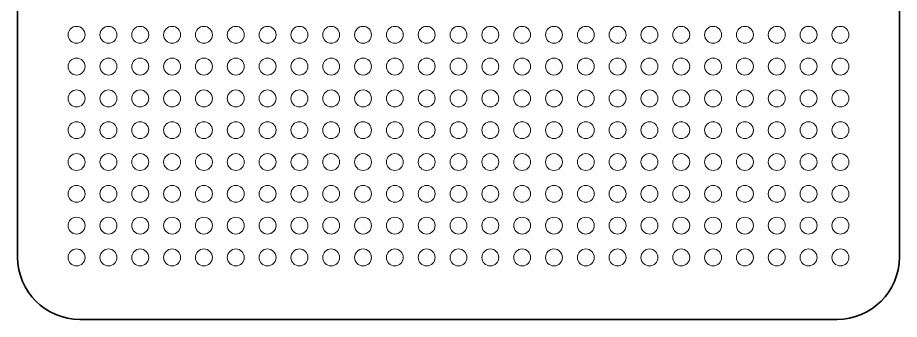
# Model space of a CAD drawing. Header units: inches. Extents: x 29.5 to 89.5, y -105 to -22.8.
# Drawn here: x 29.5 to 89.5, y -105 to -84.4 of the extents above; entities that cross this region are included whole.
import ezdxf

# ---------------------------------------------------------------- set-up
doc = ezdxf.new("R2010")
doc.units = ezdxf.units.IN
doc.header["$MEASUREMENT"] = 0
doc.layers.add('Layer 1', color=7, linetype='Continuous')

# ---------------------------------------------------------------- blocks, each defined once
blk = doc.blocks.new('block 26')
at = {"layer": 'Layer 1', "color": 250, "lineweight": 18, "true_color": 0x231f20}
for points in [[(34.062, -85.605), (34.062, -85.923), (33.804, -86.18), (33.486, -86.18), (33.169, -86.18), (32.911, -85.923), (32.911, -85.605), (32.911, -85.287), (33.169, -85.029), (33.486, -85.029), (33.804, -85.029), (34.062, -85.287), (34.062, -85.605)], [(36.228, -85.605), (36.228, -85.923), (35.97, -86.18), (35.652, -86.18), (35.334, -86.18), (35.077, -85.923), (35.077, -85.605), (35.077, -85.287), (35.334, -85.029), (35.652, -85.029), (35.97, -85.029), (36.228, -85.287), (36.228, -85.605)], [(38.393, -85.605), (38.393, -85.923), (38.135, -86.18), (37.818, -86.18), (37.5, -86.18), (37.242, -85.923), (37.242, -85.605), (37.242, -85.287), (37.5, -85.029), (37.818, -85.029), (38.135, -85.029), (38.393, -85.287), (38.393, -85.605)], [(40.559, -85.605), (40.559, -85.923), (40.301, -86.18), (39.983, -86.18), (39.665, -86.18), (39.408, -85.923), (39.408, -85.605), (39.408, -85.287), (39.665, -85.029), (39.983, -85.029), (40.301, -85.029), (40.559, -85.287), (40.559, -85.605)], [(42.724, -85.605), (42.724, -85.923), (42.467, -86.18), (42.149, -86.18), (41.831, -86.18), (41.573, -85.923), (41.573, -85.605), (41.573, -85.287), (41.831, -85.029), (42.149, -85.029), (42.467, -85.029), (42.724, -85.287), (42.724, -85.605)], [(44.89, -85.605), (44.89, -85.923), (44.632, -86.18), (44.314, -86.18), (43.996, -86.18), (43.739, -85.923), (43.739, -85.605), (43.739, -85.287), (43.996, -85.029), (44.314, -85.029), (44.632, -85.029), (44.89, -85.287), (44.89, -85.605)], [(47.055, -85.605), (47.055, -85.923), (46.798, -86.18), (46.48, -86.18), (46.162, -86.18), (45.904, -85.923), (45.904, -85.605), (45.904, -85.287), (46.162, -85.029), (46.48, -85.029), (46.798, -85.029), (47.055, -85.287), (47.055, -85.605)], [(49.221, -85.605), (49.221, -85.923), (48.963, -86.18), (48.645, -86.18), (48.328, -86.18), (48.07, -85.923), (48.07, -85.605), (48.07, -85.287), (48.328, -85.029), (48.645, -85.029), (48.963, -85.029), (49.221, -85.287), (49.221, -85.605)], [(51.386, -85.605), (51.386, -85.923), (51.129, -86.18), (50.811, -86.18), (50.493, -86.18), (50.235, -85.923), (50.235, -85.605), (50.235, -85.287), (50.493, -85.029), (50.811, -85.029), (51.129, -85.029), (51.386, -85.287), (51.386, -85.605)], [(53.552, -85.605), (53.552, -85.923), (53.294, -86.18), (52.976, -86.18), (52.659, -86.18), (52.401, -85.923), (52.401, -85.605), (52.401, -85.287), (52.659, -85.029), (52.976, -85.029), (53.294, -85.029), (53.552, -85.287), (53.552, -85.605)], [(55.718, -85.605), (55.718, -85.923), (55.46, -86.18), (55.142, -86.18), (54.824, -86.18), (54.567, -85.923), (54.567, -85.605), (54.567, -85.287), (54.824, -85.029), (55.142, -85.029), (55.46, -85.029), (55.718, -85.287), (55.718, -85.605)], [(57.883, -85.605), (57.883, -85.923), (57.625, -86.18), (57.308, -86.18), (56.99, -86.18), (56.732, -85.923), (56.732, -85.605), (56.732, -85.287), (56.99, -85.029), (57.308, -85.029), (57.625, -85.029), (57.883, -85.287), (57.883, -85.605)], [(60.049, -85.605), (60.049, -85.923), (59.791, -86.18), (59.473, -86.18), (59.155, -86.18), (58.898, -85.923), (58.898, -85.605), (58.898, -85.287), (59.155, -85.029), (59.473, -85.029), (59.791, -85.029), (60.049, -85.287), (60.049, -85.605)], [(62.214, -85.605), (62.214, -85.923), (61.957, -86.18), (61.639, -86.18), (61.321, -86.18), (61.063, -85.923), (61.063, -85.605), (61.063, -85.287), (61.321, -85.029), (61.639, -85.029), (61.957, -85.029), (62.214, -85.287), (62.214, -85.605)], [(64.38, -85.605), (64.38, -85.923), (64.122, -86.18), (63.804, -86.18), (63.486, -86.18), (63.229, -85.923), (63.229, -85.605), (63.229, -85.287), (63.486, -85.029), (63.804, -85.029), (64.122, -85.029), (64.38, -85.287), (64.38, -85.605)], [(66.545, -85.605), (66.545, -85.923), (66.288, -86.18), (65.97, -86.18), (65.652, -86.18), (65.394, -85.923), (65.394, -85.605), (65.394, -85.287), (65.652, -85.029), (65.97, -85.029), (66.288, -85.029), (66.545, -85.287), (66.545, -85.605)], [(68.711, -85.605), (68.711, -85.923), (68.453, -86.18), (68.135, -86.18), (67.818, -86.18), (67.56, -85.923), (67.56, -85.605), (67.56, -85.287), (67.818, -85.029), (68.135, -85.029), (68.453, -85.029), (68.711, -85.287), (68.711, -85.605)], [(70.876, -85.605), (70.876, -85.923), (70.619, -86.18), (70.301, -86.18), (69.983, -86.18), (69.725, -85.923), (69.725, -85.605), (69.725, -85.287), (69.983, -85.029), (70.301, -85.029), (70.619, -85.029), (70.876, -85.287), (70.876, -85.605)], [(73.042, -85.605), (73.042, -85.923), (72.784, -86.18), (72.466, -86.18), (72.149, -86.18), (71.891, -85.923), (71.891, -85.605), (71.891, -85.287), (72.149, -85.029), (72.466, -85.029), (72.784, -85.029), (73.042, -85.287), (73.042, -85.605)], [(75.207, -85.605), (75.207, -85.923), (74.95, -86.18), (74.632, -86.18), (74.314, -86.18), (74.057, -85.923), (74.057, -85.605), (74.057, -85.287), (74.314, -85.029), (74.632, -85.029), (74.95, -85.029), (75.207, -85.287), (75.207, -85.605)], [(77.373, -85.605), (77.373, -85.923), (77.115, -86.18), (76.798, -86.18), (76.48, -86.18), (76.222, -85.923), (76.222, -85.605), (76.222, -85.287), (76.48, -85.029), (76.798, -85.029), (77.115, -85.029), (77.373, -85.287), (77.373, -85.605)], [(79.539, -85.605), (79.539, -85.923), (79.281, -86.18), (78.963, -86.18), (78.645, -86.18), (78.388, -85.923), (78.388, -85.605), (78.388, -85.287), (78.645, -85.029), (78.963, -85.029), (79.281, -85.029), (79.539, -85.287), (79.539, -85.605)], [(81.704, -85.605), (81.704, -85.923), (81.446, -86.18), (81.129, -86.18), (80.811, -86.18), (80.553, -85.923), (80.553, -85.605), (80.553, -85.287), (80.811, -85.029), (81.129, -85.029), (81.446, -85.029), (81.704, -85.287), (81.704, -85.605)], [(83.87, -85.605), (83.87, -85.923), (83.612, -86.18), (83.294, -86.18), (82.976, -86.18), (82.719, -85.923), (82.719, -85.605), (82.719, -85.287), (82.976, -85.029), (83.294, -85.029), (83.612, -85.029), (83.87, -85.287), (83.87, -85.605)], [(86.035, -85.605), (86.035, -85.923), (85.778, -86.18), (85.46, -86.18), (85.142, -86.18), (84.884, -85.923), (84.884, -85.605), (84.884, -85.287), (85.142, -85.029), (85.46, -85.029), (85.778, -85.029), (86.035, -85.287), (86.035, -85.605)]]:
    blk.add_open_spline(points, degree=3, knots=[0, 0, 0, 0, 1, 1, 1, 2, 2, 2, 3, 3, 3, 4, 4, 4, 4], dxfattribs=at)
blk = doc.blocks.new('block 27')
at = {"layer": 'Layer 1', "color": 250, "lineweight": 18, "true_color": 0x231f20}
for points in [[(34.062, -87.77), (34.062, -88.088), (33.804, -88.346), (33.486, -88.346), (33.169, -88.346), (32.911, -88.088), (32.911, -87.77), (32.911, -87.453), (33.169, -87.195), (33.486, -87.195), (33.804, -87.195), (34.062, -87.453), (34.062, -87.77)], [(36.228, -87.77), (36.228, -88.088), (35.97, -88.346), (35.652, -88.346), (35.334, -88.346), (35.077, -88.088), (35.077, -87.77), (35.077, -87.453), (35.334, -87.195), (35.652, -87.195), (35.97, -87.195), (36.228, -87.453), (36.228, -87.77)], [(38.393, -87.77), (38.393, -88.088), (38.135, -88.346), (37.818, -88.346), (37.5, -88.346), (37.242, -88.088), (37.242, -87.77), (37.242, -87.453), (37.5, -87.195), (37.818, -87.195), (38.135, -87.195), (38.393, -87.453), (38.393, -87.77)], [(40.559, -87.77), (40.559, -88.088), (40.301, -88.346), (39.983, -88.346), (39.665, -88.346), (39.408, -88.088), (39.408, -87.77), (39.408, -87.453), (39.665, -87.195), (39.983, -87.195), (40.301, -87.195), (40.559, -87.453), (40.559, -87.77)], [(42.724, -87.77), (42.724, -88.088), (42.467, -88.346), (42.149, -88.346), (41.831, -88.346), (41.573, -88.088), (41.573, -87.77), (41.573, -87.453), (41.831, -87.195), (42.149, -87.195), (42.467, -87.195), (42.724, -87.453), (42.724, -87.77)], [(44.89, -87.77), (44.89, -88.088), (44.632, -88.346), (44.314, -88.346), (43.996, -88.346), (43.739, -88.088), (43.739, -87.77), (43.739, -87.453), (43.996, -87.195), (44.314, -87.195), (44.632, -87.195), (44.89, -87.453), (44.89, -87.77)], [(47.055, -87.77), (47.055, -88.088), (46.798, -88.346), (46.48, -88.346), (46.162, -88.346), (45.904, -88.088), (45.904, -87.77), (45.904, -87.453), (46.162, -87.195), (46.48, -87.195), (46.798, -87.195), (47.055, -87.453), (47.055, -87.77)], [(49.221, -87.77), (49.221, -88.088), (48.963, -88.346), (48.645, -88.346), (48.328, -88.346), (48.07, -88.088), (48.07, -87.77), (48.07, -87.453), (48.328, -87.195), (48.645, -87.195), (48.963, -87.195), (49.221, -87.453), (49.221, -87.77)], [(51.386, -87.77), (51.386, -88.088), (51.129, -88.346), (50.811, -88.346), (50.493, -88.346), (50.235, -88.088), (50.235, -87.77), (50.235, -87.453), (50.493, -87.195), (50.811, -87.195), (51.129, -87.195), (51.386, -87.453), (51.386, -87.77)], [(53.552, -87.77), (53.552, -88.088), (53.294, -88.346), (52.976, -88.346), (52.659, -88.346), (52.401, -88.088), (52.401, -87.77), (52.401, -87.453), (52.659, -87.195), (52.976, -87.195), (53.294, -87.195), (53.552, -87.453), (53.552, -87.77)], [(55.718, -87.77), (55.718, -88.088), (55.46, -88.346), (55.142, -88.346), (54.824, -88.346), (54.567, -88.088), (54.567, -87.77), (54.567, -87.453), (54.824, -87.195), (55.142, -87.195), (55.46, -87.195), (55.718, -87.453), (55.718, -87.77)], [(57.883, -87.77), (57.883, -88.088), (57.625, -88.346), (57.308, -88.346), (56.99, -88.346), (56.732, -88.088), (56.732, -87.77), (56.732, -87.453), (56.99, -87.195), (57.308, -87.195), (57.625, -87.195), (57.883, -87.453), (57.883, -87.77)], [(60.049, -87.77), (60.049, -88.088), (59.791, -88.346), (59.473, -88.346), (59.155, -88.346), (58.898, -88.088), (58.898, -87.77), (58.898, -87.453), (59.155, -87.195), (59.473, -87.195), (59.791, -87.195), (60.049, -87.453), (60.049, -87.77)], [(62.214, -87.77), (62.214, -88.088), (61.957, -88.346), (61.639, -88.346), (61.321, -88.346), (61.063, -88.088), (61.063, -87.77), (61.063, -87.453), (61.321, -87.195), (61.639, -87.195), (61.957, -87.195), (62.214, -87.453), (62.214, -87.77)], [(64.38, -87.77), (64.38, -88.088), (64.122, -88.346), (63.804, -88.346), (63.486, -88.346), (63.229, -88.088), (63.229, -87.77), (63.229, -87.453), (63.486, -87.195), (63.804, -87.195), (64.122, -87.195), (64.38, -87.453), (64.38, -87.77)], [(66.545, -87.77), (66.545, -88.088), (66.288, -88.346), (65.97, -88.346), (65.652, -88.346), (65.394, -88.088), (65.394, -87.77), (65.394, -87.453), (65.652, -87.195), (65.97, -87.195), (66.288, -87.195), (66.545, -87.453), (66.545, -87.77)], [(68.711, -87.77), (68.711, -88.088), (68.453, -88.346), (68.135, -88.346), (67.818, -88.346), (67.56, -88.088), (67.56, -87.77), (67.56, -87.453), (67.818, -87.195), (68.135, -87.195), (68.453, -87.195), (68.711, -87.453), (68.711, -87.77)], [(70.876, -87.77), (70.876, -88.088), (70.619, -88.346), (70.301, -88.346), (69.983, -88.346), (69.725, -88.088), (69.725, -87.77), (69.725, -87.453), (69.983, -87.195), (70.301, -87.195), (70.619, -87.195), (70.876, -87.453), (70.876, -87.77)], [(73.042, -87.77), (73.042, -88.088), (72.784, -88.346), (72.466, -88.346), (72.149, -88.346), (71.891, -88.088), (71.891, -87.77), (71.891, -87.453), (72.149, -87.195), (72.466, -87.195), (72.784, -87.195), (73.042, -87.453), (73.042, -87.77)], [(75.207, -87.77), (75.207, -88.088), (74.95, -88.346), (74.632, -88.346), (74.314, -88.346), (74.057, -88.088), (74.057, -87.77), (74.057, -87.453), (74.314, -87.195), (74.632, -87.195), (74.95, -87.195), (75.207, -87.453), (75.207, -87.77)], [(77.373, -87.77), (77.373, -88.088), (77.115, -88.346), (76.798, -88.346), (76.48, -88.346), (76.222, -88.088), (76.222, -87.77), (76.222, -87.453), (76.48, -87.195), (76.798, -87.195), (77.115, -87.195), (77.373, -87.453), (77.373, -87.77)], [(79.539, -87.77), (79.539, -88.088), (79.281, -88.346), (78.963, -88.346), (78.645, -88.346), (78.388, -88.088), (78.388, -87.77), (78.388, -87.453), (78.645, -87.195), (78.963, -87.195), (79.281, -87.195), (79.539, -87.453), (79.539, -87.77)], [(81.704, -87.77), (81.704, -88.088), (81.446, -88.346), (81.129, -88.346), (80.811, -88.346), (80.553, -88.088), (80.553, -87.77), (80.553, -87.453), (80.811, -87.195), (81.129, -87.195), (81.446, -87.195), (81.704, -87.453), (81.704, -87.77)], [(83.87, -87.77), (83.87, -88.088), (83.612, -88.346), (83.294, -88.346), (82.976, -88.346), (82.719, -88.088), (82.719, -87.77), (82.719, -87.453), (82.976, -87.195), (83.294, -87.195), (83.612, -87.195), (83.87, -87.453), (83.87, -87.77)], [(86.035, -87.77), (86.035, -88.088), (85.778, -88.346), (85.46, -88.346), (85.142, -88.346), (84.884, -88.088), (84.884, -87.77), (84.884, -87.453), (85.142, -87.195), (85.46, -87.195), (85.778, -87.195), (86.035, -87.453), (86.035, -87.77)]]:
    blk.add_open_spline(points, degree=3, knots=[0, 0, 0, 0, 1, 1, 1, 2, 2, 2, 3, 3, 3, 4, 4, 4, 4], dxfattribs=at)
blk = doc.blocks.new('block 28')
at = {"layer": 'Layer 1', "color": 250, "lineweight": 18, "true_color": 0x231f20}
for points in [[(34.062, -89.936), (34.062, -90.254), (33.804, -90.511), (33.486, -90.511), (33.169, -90.511), (32.911, -90.254), (32.911, -89.936), (32.911, -89.618), (33.169, -89.36), (33.486, -89.36), (33.804, -89.36), (34.062, -89.618), (34.062, -89.936)], [(36.228, -89.936), (36.228, -90.254), (35.97, -90.511), (35.652, -90.511), (35.334, -90.511), (35.077, -90.254), (35.077, -89.936), (35.077, -89.618), (35.334, -89.36), (35.652, -89.36), (35.97, -89.36), (36.228, -89.618), (36.228, -89.936)], [(38.393, -89.936), (38.393, -90.254), (38.135, -90.511), (37.818, -90.511), (37.5, -90.511), (37.242, -90.254), (37.242, -89.936), (37.242, -89.618), (37.5, -89.36), (37.818, -89.36), (38.135, -89.36), (38.393, -89.618), (38.393, -89.936)], [(40.559, -89.936), (40.559, -90.254), (40.301, -90.511), (39.983, -90.511), (39.665, -90.511), (39.408, -90.254), (39.408, -89.936), (39.408, -89.618), (39.665, -89.36), (39.983, -89.36), (40.301, -89.36), (40.559, -89.618), (40.559, -89.936)], [(42.724, -89.936), (42.724, -90.254), (42.467, -90.511), (42.149, -90.511), (41.831, -90.511), (41.573, -90.254), (41.573, -89.936), (41.573, -89.618), (41.831, -89.36), (42.149, -89.36), (42.467, -89.36), (42.724, -89.618), (42.724, -89.936)], [(44.89, -89.936), (44.89, -90.254), (44.632, -90.511), (44.314, -90.511), (43.996, -90.511), (43.739, -90.254), (43.739, -89.936), (43.739, -89.618), (43.996, -89.36), (44.314, -89.36), (44.632, -89.36), (44.89, -89.618), (44.89, -89.936)], [(47.055, -89.936), (47.055, -90.254), (46.798, -90.511), (46.48, -90.511), (46.162, -90.511), (45.904, -90.254), (45.904, -89.936), (45.904, -89.618), (46.162, -89.36), (46.48, -89.36), (46.798, -89.36), (47.055, -89.618), (47.055, -89.936)], [(49.221, -89.936), (49.221, -90.254), (48.963, -90.511), (48.645, -90.511), (48.328, -90.511), (48.07, -90.254), (48.07, -89.936), (48.07, -89.618), (48.328, -89.36), (48.645, -89.36), (48.963, -89.36), (49.221, -89.618), (49.221, -89.936)], [(51.386, -89.936), (51.386, -90.254), (51.129, -90.511), (50.811, -90.511), (50.493, -90.511), (50.235, -90.254), (50.235, -89.936), (50.235, -89.618), (50.493, -89.36), (50.811, -89.36), (51.129, -89.36), (51.386, -89.618), (51.386, -89.936)], [(53.552, -89.936), (53.552, -90.254), (53.294, -90.511), (52.976, -90.511), (52.659, -90.511), (52.401, -90.254), (52.401, -89.936), (52.401, -89.618), (52.659, -89.36), (52.976, -89.36), (53.294, -89.36), (53.552, -89.618), (53.552, -89.936)], [(55.718, -89.936), (55.718, -90.254), (55.46, -90.511), (55.142, -90.511), (54.824, -90.511), (54.567, -90.254), (54.567, -89.936), (54.567, -89.618), (54.824, -89.36), (55.142, -89.36), (55.46, -89.36), (55.718, -89.618), (55.718, -89.936)], [(57.883, -89.936), (57.883, -90.254), (57.625, -90.511), (57.308, -90.511), (56.99, -90.511), (56.732, -90.254), (56.732, -89.936), (56.732, -89.618), (56.99, -89.36), (57.308, -89.36), (57.625, -89.36), (57.883, -89.618), (57.883, -89.936)], [(60.049, -89.936), (60.049, -90.254), (59.791, -90.511), (59.473, -90.511), (59.155, -90.511), (58.898, -90.254), (58.898, -89.936), (58.898, -89.618), (59.155, -89.36), (59.473, -89.36), (59.791, -89.36), (60.049, -89.618), (60.049, -89.936)], [(62.214, -89.936), (62.214, -90.254), (61.957, -90.511), (61.639, -90.511), (61.321, -90.511), (61.063, -90.254), (61.063, -89.936), (61.063, -89.618), (61.321, -89.36), (61.639, -89.36), (61.957, -89.36), (62.214, -89.618), (62.214, -89.936)], [(64.38, -89.936), (64.38, -90.254), (64.122, -90.511), (63.804, -90.511), (63.486, -90.511), (63.229, -90.254), (63.229, -89.936), (63.229, -89.618), (63.486, -89.36), (63.804, -89.36), (64.122, -89.36), (64.38, -89.618), (64.38, -89.936)], [(66.545, -89.936), (66.545, -90.254), (66.288, -90.511), (65.97, -90.511), (65.652, -90.511), (65.394, -90.254), (65.394, -89.936), (65.394, -89.618), (65.652, -89.36), (65.97, -89.36), (66.288, -89.36), (66.545, -89.618), (66.545, -89.936)], [(68.711, -89.936), (68.711, -90.254), (68.453, -90.511), (68.135, -90.511), (67.818, -90.511), (67.56, -90.254), (67.56, -89.936), (67.56, -89.618), (67.818, -89.36), (68.135, -89.36), (68.453, -89.36), (68.711, -89.618), (68.711, -89.936)], [(70.876, -89.936), (70.876, -90.254), (70.619, -90.511), (70.301, -90.511), (69.983, -90.511), (69.725, -90.254), (69.725, -89.936), (69.725, -89.618), (69.983, -89.36), (70.301, -89.36), (70.619, -89.36), (70.876, -89.618), (70.876, -89.936)], [(73.042, -89.936), (73.042, -90.254), (72.784, -90.511), (72.466, -90.511), (72.149, -90.511), (71.891, -90.254), (71.891, -89.936), (71.891, -89.618), (72.149, -89.36), (72.466, -89.36), (72.784, -89.36), (73.042, -89.618), (73.042, -89.936)], [(75.207, -89.936), (75.207, -90.254), (74.95, -90.511), (74.632, -90.511), (74.314, -90.511), (74.057, -90.254), (74.057, -89.936), (74.057, -89.618), (74.314, -89.36), (74.632, -89.36), (74.95, -89.36), (75.207, -89.618), (75.207, -89.936)], [(77.373, -89.936), (77.373, -90.254), (77.115, -90.511), (76.798, -90.511), (76.48, -90.511), (76.222, -90.254), (76.222, -89.936), (76.222, -89.618), (76.48, -89.36), (76.798, -89.36), (77.115, -89.36), (77.373, -89.618), (77.373, -89.936)], [(79.539, -89.936), (79.539, -90.254), (79.281, -90.511), (78.963, -90.511), (78.645, -90.511), (78.388, -90.254), (78.388, -89.936), (78.388, -89.618), (78.645, -89.36), (78.963, -89.36), (79.281, -89.36), (79.539, -89.618), (79.539, -89.936)], [(81.704, -89.936), (81.704, -90.254), (81.446, -90.511), (81.129, -90.511), (80.811, -90.511), (80.553, -90.254), (80.553, -89.936), (80.553, -89.618), (80.811, -89.36), (81.129, -89.36), (81.446, -89.36), (81.704, -89.618), (81.704, -89.936)], [(83.87, -89.936), (83.87, -90.254), (83.612, -90.511), (83.294, -90.511), (82.976, -90.511), (82.719, -90.254), (82.719, -89.936), (82.719, -89.618), (82.976, -89.36), (83.294, -89.36), (83.612, -89.36), (83.87, -89.618), (83.87, -89.936)], [(86.035, -89.936), (86.035, -90.254), (85.778, -90.511), (85.46, -90.511), (85.142, -90.511), (84.884, -90.254), (84.884, -89.936), (84.884, -89.618), (85.142, -89.36), (85.46, -89.36), (85.778, -89.36), (86.035, -89.618), (86.035, -89.936)]]:
    blk.add_open_spline(points, degree=3, knots=[0, 0, 0, 0, 1, 1, 1, 2, 2, 2, 3, 3, 3, 4, 4, 4, 4], dxfattribs=at)
blk = doc.blocks.new('block 29')
at = {"layer": 'Layer 1', "color": 250, "lineweight": 18, "true_color": 0x231f20}
for points in [[(34.062, -92.101), (34.062, -92.419), (33.804, -92.677), (33.486, -92.677), (33.169, -92.677), (32.911, -92.419), (32.911, -92.101), (32.911, -91.784), (33.169, -91.526), (33.486, -91.526), (33.804, -91.526), (34.062, -91.784), (34.062, -92.101)], [(36.228, -92.101), (36.228, -92.419), (35.97, -92.677), (35.652, -92.677), (35.334, -92.677), (35.077, -92.419), (35.077, -92.101), (35.077, -91.784), (35.334, -91.526), (35.652, -91.526), (35.97, -91.526), (36.228, -91.784), (36.228, -92.101)], [(38.393, -92.101), (38.393, -92.419), (38.135, -92.677), (37.818, -92.677), (37.5, -92.677), (37.242, -92.419), (37.242, -92.101), (37.242, -91.784), (37.5, -91.526), (37.818, -91.526), (38.135, -91.526), (38.393, -91.784), (38.393, -92.101)], [(40.559, -92.101), (40.559, -92.419), (40.301, -92.677), (39.983, -92.677), (39.665, -92.677), (39.408, -92.419), (39.408, -92.101), (39.408, -91.784), (39.665, -91.526), (39.983, -91.526), (40.301, -91.526), (40.559, -91.784), (40.559, -92.101)], [(42.724, -92.101), (42.724, -92.419), (42.467, -92.677), (42.149, -92.677), (41.831, -92.677), (41.573, -92.419), (41.573, -92.101), (41.573, -91.784), (41.831, -91.526), (42.149, -91.526), (42.467, -91.526), (42.724, -91.784), (42.724, -92.101)], [(44.89, -92.101), (44.89, -92.419), (44.632, -92.677), (44.314, -92.677), (43.996, -92.677), (43.739, -92.419), (43.739, -92.101), (43.739, -91.784), (43.996, -91.526), (44.314, -91.526), (44.632, -91.526), (44.89, -91.784), (44.89, -92.101)], [(47.055, -92.101), (47.055, -92.419), (46.798, -92.677), (46.48, -92.677), (46.162, -92.677), (45.904, -92.419), (45.904, -92.101), (45.904, -91.784), (46.162, -91.526), (46.48, -91.526), (46.798, -91.526), (47.055, -91.784), (47.055, -92.101)], [(49.221, -92.101), (49.221, -92.419), (48.963, -92.677), (48.645, -92.677), (48.328, -92.677), (48.07, -92.419), (48.07, -92.101), (48.07, -91.784), (48.328, -91.526), (48.645, -91.526), (48.963, -91.526), (49.221, -91.784), (49.221, -92.101)], [(51.386, -92.101), (51.386, -92.419), (51.129, -92.677), (50.811, -92.677), (50.493, -92.677), (50.235, -92.419), (50.235, -92.101), (50.235, -91.784), (50.493, -91.526), (50.811, -91.526), (51.129, -91.526), (51.386, -91.784), (51.386, -92.101)], [(53.552, -92.101), (53.552, -92.419), (53.294, -92.677), (52.976, -92.677), (52.659, -92.677), (52.401, -92.419), (52.401, -92.101), (52.401, -91.784), (52.659, -91.526), (52.976, -91.526), (53.294, -91.526), (53.552, -91.784), (53.552, -92.101)], [(55.718, -92.101), (55.718, -92.419), (55.46, -92.677), (55.142, -92.677), (54.824, -92.677), (54.567, -92.419), (54.567, -92.101), (54.567, -91.784), (54.824, -91.526), (55.142, -91.526), (55.46, -91.526), (55.718, -91.784), (55.718, -92.101)], [(57.883, -92.101), (57.883, -92.419), (57.625, -92.677), (57.308, -92.677), (56.99, -92.677), (56.732, -92.419), (56.732, -92.101), (56.732, -91.784), (56.99, -91.526), (57.308, -91.526), (57.625, -91.526), (57.883, -91.784), (57.883, -92.101)], [(60.049, -92.101), (60.049, -92.419), (59.791, -92.677), (59.473, -92.677), (59.155, -92.677), (58.898, -92.419), (58.898, -92.101), (58.898, -91.784), (59.155, -91.526), (59.473, -91.526), (59.791, -91.526), (60.049, -91.784), (60.049, -92.101)], [(62.214, -92.101), (62.214, -92.419), (61.957, -92.677), (61.639, -92.677), (61.321, -92.677), (61.063, -92.419), (61.063, -92.101), (61.063, -91.784), (61.321, -91.526), (61.639, -91.526), (61.957, -91.526), (62.214, -91.784), (62.214, -92.101)], [(64.38, -92.101), (64.38, -92.419), (64.122, -92.677), (63.804, -92.677), (63.486, -92.677), (63.229, -92.419), (63.229, -92.101), (63.229, -91.784), (63.486, -91.526), (63.804, -91.526), (64.122, -91.526), (64.38, -91.784), (64.38, -92.101)], [(66.545, -92.101), (66.545, -92.419), (66.288, -92.677), (65.97, -92.677), (65.652, -92.677), (65.394, -92.419), (65.394, -92.101), (65.394, -91.784), (65.652, -91.526), (65.97, -91.526), (66.288, -91.526), (66.545, -91.784), (66.545, -92.101)], [(68.711, -92.101), (68.711, -92.419), (68.453, -92.677), (68.135, -92.677), (67.818, -92.677), (67.56, -92.419), (67.56, -92.101), (67.56, -91.784), (67.818, -91.526), (68.135, -91.526), (68.453, -91.526), (68.711, -91.784), (68.711, -92.101)], [(70.876, -92.101), (70.876, -92.419), (70.619, -92.677), (70.301, -92.677), (69.983, -92.677), (69.725, -92.419), (69.725, -92.101), (69.725, -91.784), (69.983, -91.526), (70.301, -91.526), (70.619, -91.526), (70.876, -91.784), (70.876, -92.101)], [(73.042, -92.101), (73.042, -92.419), (72.784, -92.677), (72.466, -92.677), (72.149, -92.677), (71.891, -92.419), (71.891, -92.101), (71.891, -91.784), (72.149, -91.526), (72.466, -91.526), (72.784, -91.526), (73.042, -91.784), (73.042, -92.101)], [(75.207, -92.101), (75.207, -92.419), (74.95, -92.677), (74.632, -92.677), (74.314, -92.677), (74.057, -92.419), (74.057, -92.101), (74.057, -91.784), (74.314, -91.526), (74.632, -91.526), (74.95, -91.526), (75.207, -91.784), (75.207, -92.101)], [(77.373, -92.101), (77.373, -92.419), (77.115, -92.677), (76.798, -92.677), (76.48, -92.677), (76.222, -92.419), (76.222, -92.101), (76.222, -91.784), (76.48, -91.526), (76.798, -91.526), (77.115, -91.526), (77.373, -91.784), (77.373, -92.101)], [(79.539, -92.101), (79.539, -92.419), (79.281, -92.677), (78.963, -92.677), (78.645, -92.677), (78.388, -92.419), (78.388, -92.101), (78.388, -91.784), (78.645, -91.526), (78.963, -91.526), (79.281, -91.526), (79.539, -91.784), (79.539, -92.101)], [(81.704, -92.101), (81.704, -92.419), (81.446, -92.677), (81.129, -92.677), (80.811, -92.677), (80.553, -92.419), (80.553, -92.101), (80.553, -91.784), (80.811, -91.526), (81.129, -91.526), (81.446, -91.526), (81.704, -91.784), (81.704, -92.101)], [(83.87, -92.101), (83.87, -92.419), (83.612, -92.677), (83.294, -92.677), (82.976, -92.677), (82.719, -92.419), (82.719, -92.101), (82.719, -91.784), (82.976, -91.526), (83.294, -91.526), (83.612, -91.526), (83.87, -91.784), (83.87, -92.101)], [(86.035, -92.101), (86.035, -92.419), (85.778, -92.677), (85.46, -92.677), (85.142, -92.677), (84.884, -92.419), (84.884, -92.101), (84.884, -91.784), (85.142, -91.526), (85.46, -91.526), (85.778, -91.526), (86.035, -91.784), (86.035, -92.101)]]:
    blk.add_open_spline(points, degree=3, knots=[0, 0, 0, 0, 1, 1, 1, 2, 2, 2, 3, 3, 3, 4, 4, 4, 4], dxfattribs=at)
blk = doc.blocks.new('block 30')
at = {"layer": 'Layer 1', "color": 250, "lineweight": 18, "true_color": 0x231f20}
for points in [[(34.062, -94.267), (34.062, -94.585), (33.804, -94.843), (33.486, -94.843), (33.169, -94.843), (32.911, -94.585), (32.911, -94.267), (32.911, -93.949), (33.169, -93.692), (33.486, -93.692), (33.804, -93.692), (34.062, -93.949), (34.062, -94.267)], [(36.228, -94.267), (36.228, -94.585), (35.97, -94.843), (35.652, -94.843), (35.334, -94.843), (35.077, -94.585), (35.077, -94.267), (35.077, -93.949), (35.334, -93.692), (35.652, -93.692), (35.97, -93.692), (36.228, -93.949), (36.228, -94.267)], [(38.393, -94.267), (38.393, -94.585), (38.135, -94.843), (37.818, -94.843), (37.5, -94.843), (37.242, -94.585), (37.242, -94.267), (37.242, -93.949), (37.5, -93.692), (37.818, -93.692), (38.135, -93.692), (38.393, -93.949), (38.393, -94.267)], [(40.559, -94.267), (40.559, -94.585), (40.301, -94.843), (39.983, -94.843), (39.665, -94.843), (39.408, -94.585), (39.408, -94.267), (39.408, -93.949), (39.665, -93.692), (39.983, -93.692), (40.301, -93.692), (40.559, -93.949), (40.559, -94.267)], [(42.724, -94.267), (42.724, -94.585), (42.467, -94.843), (42.149, -94.843), (41.831, -94.843), (41.573, -94.585), (41.573, -94.267), (41.573, -93.949), (41.831, -93.692), (42.149, -93.692), (42.467, -93.692), (42.724, -93.949), (42.724, -94.267)], [(44.89, -94.267), (44.89, -94.585), (44.632, -94.843), (44.314, -94.843), (43.996, -94.843), (43.739, -94.585), (43.739, -94.267), (43.739, -93.949), (43.996, -93.692), (44.314, -93.692), (44.632, -93.692), (44.89, -93.949), (44.89, -94.267)], [(47.055, -94.267), (47.055, -94.585), (46.798, -94.843), (46.48, -94.843), (46.162, -94.843), (45.904, -94.585), (45.904, -94.267), (45.904, -93.949), (46.162, -93.692), (46.48, -93.692), (46.798, -93.692), (47.055, -93.949), (47.055, -94.267)], [(49.221, -94.267), (49.221, -94.585), (48.963, -94.843), (48.645, -94.843), (48.328, -94.843), (48.07, -94.585), (48.07, -94.267), (48.07, -93.949), (48.328, -93.692), (48.645, -93.692), (48.963, -93.692), (49.221, -93.949), (49.221, -94.267)], [(51.386, -94.267), (51.386, -94.585), (51.129, -94.843), (50.811, -94.843), (50.493, -94.843), (50.235, -94.585), (50.235, -94.267), (50.235, -93.949), (50.493, -93.692), (50.811, -93.692), (51.129, -93.692), (51.386, -93.949), (51.386, -94.267)], [(53.552, -94.267), (53.552, -94.585), (53.294, -94.843), (52.976, -94.843), (52.659, -94.843), (52.401, -94.585), (52.401, -94.267), (52.401, -93.949), (52.659, -93.692), (52.976, -93.692), (53.294, -93.692), (53.552, -93.949), (53.552, -94.267)], [(55.718, -94.267), (55.718, -94.585), (55.46, -94.843), (55.142, -94.843), (54.824, -94.843), (54.567, -94.585), (54.567, -94.267), (54.567, -93.949), (54.824, -93.692), (55.142, -93.692), (55.46, -93.692), (55.718, -93.949), (55.718, -94.267)], [(57.883, -94.267), (57.883, -94.585), (57.625, -94.843), (57.308, -94.843), (56.99, -94.843), (56.732, -94.585), (56.732, -94.267), (56.732, -93.949), (56.99, -93.692), (57.308, -93.692), (57.625, -93.692), (57.883, -93.949), (57.883, -94.267)], [(60.049, -94.267), (60.049, -94.585), (59.791, -94.843), (59.473, -94.843), (59.155, -94.843), (58.898, -94.585), (58.898, -94.267), (58.898, -93.949), (59.155, -93.692), (59.473, -93.692), (59.791, -93.692), (60.049, -93.949), (60.049, -94.267)], [(62.214, -94.267), (62.214, -94.585), (61.957, -94.843), (61.639, -94.843), (61.321, -94.843), (61.063, -94.585), (61.063, -94.267), (61.063, -93.949), (61.321, -93.692), (61.639, -93.692), (61.957, -93.692), (62.214, -93.949), (62.214, -94.267)], [(64.38, -94.267), (64.38, -94.585), (64.122, -94.843), (63.804, -94.843), (63.486, -94.843), (63.229, -94.585), (63.229, -94.267), (63.229, -93.949), (63.486, -93.692), (63.804, -93.692), (64.122, -93.692), (64.38, -93.949), (64.38, -94.267)], [(66.545, -94.267), (66.545, -94.585), (66.288, -94.843), (65.97, -94.843), (65.652, -94.843), (65.394, -94.585), (65.394, -94.267), (65.394, -93.949), (65.652, -93.692), (65.97, -93.692), (66.288, -93.692), (66.545, -93.949), (66.545, -94.267)], [(68.711, -94.267), (68.711, -94.585), (68.453, -94.843), (68.135, -94.843), (67.818, -94.843), (67.56, -94.585), (67.56, -94.267), (67.56, -93.949), (67.818, -93.692), (68.135, -93.692), (68.453, -93.692), (68.711, -93.949), (68.711, -94.267)], [(70.876, -94.267), (70.876, -94.585), (70.619, -94.843), (70.301, -94.843), (69.983, -94.843), (69.725, -94.585), (69.725, -94.267), (69.725, -93.949), (69.983, -93.692), (70.301, -93.692), (70.619, -93.692), (70.876, -93.949), (70.876, -94.267)], [(73.042, -94.267), (73.042, -94.585), (72.784, -94.843), (72.466, -94.843), (72.149, -94.843), (71.891, -94.585), (71.891, -94.267), (71.891, -93.949), (72.149, -93.692), (72.466, -93.692), (72.784, -93.692), (73.042, -93.949), (73.042, -94.267)], [(75.207, -94.267), (75.207, -94.585), (74.95, -94.843), (74.632, -94.843), (74.314, -94.843), (74.057, -94.585), (74.057, -94.267), (74.057, -93.949), (74.314, -93.692), (74.632, -93.692), (74.95, -93.692), (75.207, -93.949), (75.207, -94.267)], [(77.373, -94.267), (77.373, -94.585), (77.115, -94.843), (76.798, -94.843), (76.48, -94.843), (76.222, -94.585), (76.222, -94.267), (76.222, -93.949), (76.48, -93.692), (76.798, -93.692), (77.115, -93.692), (77.373, -93.949), (77.373, -94.267)], [(79.539, -94.267), (79.539, -94.585), (79.281, -94.843), (78.963, -94.843), (78.645, -94.843), (78.388, -94.585), (78.388, -94.267), (78.388, -93.949), (78.645, -93.692), (78.963, -93.692), (79.281, -93.692), (79.539, -93.949), (79.539, -94.267)], [(81.704, -94.267), (81.704, -94.585), (81.446, -94.843), (81.129, -94.843), (80.811, -94.843), (80.553, -94.585), (80.553, -94.267), (80.553, -93.949), (80.811, -93.692), (81.129, -93.692), (81.446, -93.692), (81.704, -93.949), (81.704, -94.267)], [(83.87, -94.267), (83.87, -94.585), (83.612, -94.843), (83.294, -94.843), (82.976, -94.843), (82.719, -94.585), (82.719, -94.267), (82.719, -93.949), (82.976, -93.692), (83.294, -93.692), (83.612, -93.692), (83.87, -93.949), (83.87, -94.267)], [(86.035, -94.267), (86.035, -94.585), (85.778, -94.843), (85.46, -94.843), (85.142, -94.843), (84.884, -94.585), (84.884, -94.267), (84.884, -93.949), (85.142, -93.692), (85.46, -93.692), (85.778, -93.692), (86.035, -93.949), (86.035, -94.267)]]:
    blk.add_open_spline(points, degree=3, knots=[0, 0, 0, 0, 1, 1, 1, 2, 2, 2, 3, 3, 3, 4, 4, 4, 4], dxfattribs=at)
blk = doc.blocks.new('block 31')
at = {"layer": 'Layer 1', "color": 250, "lineweight": 18, "true_color": 0x231f20}
for points in [[(34.062, -96.433), (34.062, -96.75), (33.804, -97.008), (33.486, -97.008), (33.169, -97.008), (32.911, -96.75), (32.911, -96.433), (32.911, -96.115), (33.169, -95.857), (33.486, -95.857), (33.804, -95.857), (34.062, -96.115), (34.062, -96.433)], [(36.228, -96.433), (36.228, -96.75), (35.97, -97.008), (35.652, -97.008), (35.334, -97.008), (35.077, -96.75), (35.077, -96.433), (35.077, -96.115), (35.334, -95.857), (35.652, -95.857), (35.97, -95.857), (36.228, -96.115), (36.228, -96.433)], [(38.393, -96.433), (38.393, -96.75), (38.135, -97.008), (37.818, -97.008), (37.5, -97.008), (37.242, -96.75), (37.242, -96.433), (37.242, -96.115), (37.5, -95.857), (37.818, -95.857), (38.135, -95.857), (38.393, -96.115), (38.393, -96.433)], [(40.559, -96.433), (40.559, -96.75), (40.301, -97.008), (39.983, -97.008), (39.665, -97.008), (39.408, -96.75), (39.408, -96.433), (39.408, -96.115), (39.665, -95.857), (39.983, -95.857), (40.301, -95.857), (40.559, -96.115), (40.559, -96.433)], [(42.724, -96.433), (42.724, -96.75), (42.467, -97.008), (42.149, -97.008), (41.831, -97.008), (41.573, -96.75), (41.573, -96.433), (41.573, -96.115), (41.831, -95.857), (42.149, -95.857), (42.467, -95.857), (42.724, -96.115), (42.724, -96.433)], [(44.89, -96.433), (44.89, -96.75), (44.632, -97.008), (44.314, -97.008), (43.996, -97.008), (43.739, -96.75), (43.739, -96.433), (43.739, -96.115), (43.996, -95.857), (44.314, -95.857), (44.632, -95.857), (44.89, -96.115), (44.89, -96.433)], [(47.055, -96.433), (47.055, -96.75), (46.798, -97.008), (46.48, -97.008), (46.162, -97.008), (45.904, -96.75), (45.904, -96.433), (45.904, -96.115), (46.162, -95.857), (46.48, -95.857), (46.798, -95.857), (47.055, -96.115), (47.055, -96.433)], [(49.221, -96.433), (49.221, -96.75), (48.963, -97.008), (48.645, -97.008), (48.328, -97.008), (48.07, -96.75), (48.07, -96.433), (48.07, -96.115), (48.328, -95.857), (48.645, -95.857), (48.963, -95.857), (49.221, -96.115), (49.221, -96.433)], [(51.386, -96.433), (51.386, -96.75), (51.129, -97.008), (50.811, -97.008), (50.493, -97.008), (50.235, -96.75), (50.235, -96.433), (50.235, -96.115), (50.493, -95.857), (50.811, -95.857), (51.129, -95.857), (51.386, -96.115), (51.386, -96.433)], [(53.552, -96.433), (53.552, -96.75), (53.294, -97.008), (52.976, -97.008), (52.659, -97.008), (52.401, -96.75), (52.401, -96.433), (52.401, -96.115), (52.659, -95.857), (52.976, -95.857), (53.294, -95.857), (53.552, -96.115), (53.552, -96.433)], [(55.718, -96.433), (55.718, -96.75), (55.46, -97.008), (55.142, -97.008), (54.824, -97.008), (54.567, -96.75), (54.567, -96.433), (54.567, -96.115), (54.824, -95.857), (55.142, -95.857), (55.46, -95.857), (55.718, -96.115), (55.718, -96.433)], [(57.883, -96.433), (57.883, -96.75), (57.625, -97.008), (57.308, -97.008), (56.99, -97.008), (56.732, -96.75), (56.732, -96.433), (56.732, -96.115), (56.99, -95.857), (57.308, -95.857), (57.625, -95.857), (57.883, -96.115), (57.883, -96.433)], [(60.049, -96.433), (60.049, -96.75), (59.791, -97.008), (59.473, -97.008), (59.155, -97.008), (58.898, -96.75), (58.898, -96.433), (58.898, -96.115), (59.155, -95.857), (59.473, -95.857), (59.791, -95.857), (60.049, -96.115), (60.049, -96.433)], [(62.214, -96.433), (62.214, -96.75), (61.957, -97.008), (61.639, -97.008), (61.321, -97.008), (61.063, -96.75), (61.063, -96.433), (61.063, -96.115), (61.321, -95.857), (61.639, -95.857), (61.957, -95.857), (62.214, -96.115), (62.214, -96.433)], [(64.38, -96.433), (64.38, -96.75), (64.122, -97.008), (63.804, -97.008), (63.486, -97.008), (63.229, -96.75), (63.229, -96.433), (63.229, -96.115), (63.486, -95.857), (63.804, -95.857), (64.122, -95.857), (64.38, -96.115), (64.38, -96.433)], [(66.545, -96.433), (66.545, -96.75), (66.288, -97.008), (65.97, -97.008), (65.652, -97.008), (65.394, -96.75), (65.394, -96.433), (65.394, -96.115), (65.652, -95.857), (65.97, -95.857), (66.288, -95.857), (66.545, -96.115), (66.545, -96.433)], [(68.711, -96.433), (68.711, -96.75), (68.453, -97.008), (68.135, -97.008), (67.818, -97.008), (67.56, -96.75), (67.56, -96.433), (67.56, -96.115), (67.818, -95.857), (68.135, -95.857), (68.453, -95.857), (68.711, -96.115), (68.711, -96.433)], [(70.876, -96.433), (70.876, -96.75), (70.619, -97.008), (70.301, -97.008), (69.983, -97.008), (69.725, -96.75), (69.725, -96.433), (69.725, -96.115), (69.983, -95.857), (70.301, -95.857), (70.619, -95.857), (70.876, -96.115), (70.876, -96.433)], [(73.042, -96.433), (73.042, -96.75), (72.784, -97.008), (72.466, -97.008), (72.149, -97.008), (71.891, -96.75), (71.891, -96.433), (71.891, -96.115), (72.149, -95.857), (72.466, -95.857), (72.784, -95.857), (73.042, -96.115), (73.042, -96.433)], [(75.207, -96.433), (75.207, -96.75), (74.95, -97.008), (74.632, -97.008), (74.314, -97.008), (74.057, -96.75), (74.057, -96.433), (74.057, -96.115), (74.314, -95.857), (74.632, -95.857), (74.95, -95.857), (75.207, -96.115), (75.207, -96.433)], [(77.373, -96.433), (77.373, -96.75), (77.115, -97.008), (76.798, -97.008), (76.48, -97.008), (76.222, -96.75), (76.222, -96.433), (76.222, -96.115), (76.48, -95.857), (76.798, -95.857), (77.115, -95.857), (77.373, -96.115), (77.373, -96.433)], [(79.539, -96.433), (79.539, -96.75), (79.281, -97.008), (78.963, -97.008), (78.645, -97.008), (78.388, -96.75), (78.388, -96.433), (78.388, -96.115), (78.645, -95.857), (78.963, -95.857), (79.281, -95.857), (79.539, -96.115), (79.539, -96.433)], [(81.704, -96.433), (81.704, -96.75), (81.446, -97.008), (81.129, -97.008), (80.811, -97.008), (80.553, -96.75), (80.553, -96.433), (80.553, -96.115), (80.811, -95.857), (81.129, -95.857), (81.446, -95.857), (81.704, -96.115), (81.704, -96.433)], [(83.87, -96.433), (83.87, -96.75), (83.612, -97.008), (83.294, -97.008), (82.976, -97.008), (82.719, -96.75), (82.719, -96.433), (82.719, -96.115), (82.976, -95.857), (83.294, -95.857), (83.612, -95.857), (83.87, -96.115), (83.87, -96.433)], [(86.035, -96.433), (86.035, -96.75), (85.778, -97.008), (85.46, -97.008), (85.142, -97.008), (84.884, -96.75), (84.884, -96.433), (84.884, -96.115), (85.142, -95.857), (85.46, -95.857), (85.778, -95.857), (86.035, -96.115), (86.035, -96.433)]]:
    blk.add_open_spline(points, degree=3, knots=[0, 0, 0, 0, 1, 1, 1, 2, 2, 2, 3, 3, 3, 4, 4, 4, 4], dxfattribs=at)
blk = doc.blocks.new('block 32')
at = {"layer": 'Layer 1', "color": 250, "lineweight": 18, "true_color": 0x231f20}
for points in [[(34.062, -98.598), (34.062, -98.916), (33.804, -99.174), (33.486, -99.174), (33.169, -99.174), (32.911, -98.916), (32.911, -98.598), (32.911, -98.28), (33.169, -98.023), (33.486, -98.023), (33.804, -98.023), (34.062, -98.28), (34.062, -98.598)], [(36.228, -98.598), (36.228, -98.916), (35.97, -99.174), (35.652, -99.174), (35.334, -99.174), (35.077, -98.916), (35.077, -98.598), (35.077, -98.28), (35.334, -98.023), (35.652, -98.023), (35.97, -98.023), (36.228, -98.28), (36.228, -98.598)], [(38.393, -98.598), (38.393, -98.916), (38.135, -99.174), (37.818, -99.174), (37.5, -99.174), (37.242, -98.916), (37.242, -98.598), (37.242, -98.28), (37.5, -98.023), (37.818, -98.023), (38.135, -98.023), (38.393, -98.28), (38.393, -98.598)], [(40.559, -98.598), (40.559, -98.916), (40.301, -99.174), (39.983, -99.174), (39.665, -99.174), (39.408, -98.916), (39.408, -98.598), (39.408, -98.28), (39.665, -98.023), (39.983, -98.023), (40.301, -98.023), (40.559, -98.28), (40.559, -98.598)], [(42.724, -98.598), (42.724, -98.916), (42.467, -99.174), (42.149, -99.174), (41.831, -99.174), (41.573, -98.916), (41.573, -98.598), (41.573, -98.28), (41.831, -98.023), (42.149, -98.023), (42.467, -98.023), (42.724, -98.28), (42.724, -98.598)], [(44.89, -98.598), (44.89, -98.916), (44.632, -99.174), (44.314, -99.174), (43.996, -99.174), (43.739, -98.916), (43.739, -98.598), (43.739, -98.28), (43.996, -98.023), (44.314, -98.023), (44.632, -98.023), (44.89, -98.28), (44.89, -98.598)], [(47.055, -98.598), (47.055, -98.916), (46.798, -99.174), (46.48, -99.174), (46.162, -99.174), (45.904, -98.916), (45.904, -98.598), (45.904, -98.28), (46.162, -98.023), (46.48, -98.023), (46.798, -98.023), (47.055, -98.28), (47.055, -98.598)], [(49.221, -98.598), (49.221, -98.916), (48.963, -99.174), (48.645, -99.174), (48.328, -99.174), (48.07, -98.916), (48.07, -98.598), (48.07, -98.28), (48.328, -98.023), (48.645, -98.023), (48.963, -98.023), (49.221, -98.28), (49.221, -98.598)], [(51.386, -98.598), (51.386, -98.916), (51.129, -99.174), (50.811, -99.174), (50.493, -99.174), (50.235, -98.916), (50.235, -98.598), (50.235, -98.28), (50.493, -98.023), (50.811, -98.023), (51.129, -98.023), (51.386, -98.28), (51.386, -98.598)], [(53.552, -98.598), (53.552, -98.916), (53.294, -99.174), (52.976, -99.174), (52.659, -99.174), (52.401, -98.916), (52.401, -98.598), (52.401, -98.28), (52.659, -98.023), (52.976, -98.023), (53.294, -98.023), (53.552, -98.28), (53.552, -98.598)], [(55.718, -98.598), (55.718, -98.916), (55.46, -99.174), (55.142, -99.174), (54.824, -99.174), (54.567, -98.916), (54.567, -98.598), (54.567, -98.28), (54.824, -98.023), (55.142, -98.023), (55.46, -98.023), (55.718, -98.28), (55.718, -98.598)], [(57.883, -98.598), (57.883, -98.916), (57.625, -99.174), (57.308, -99.174), (56.99, -99.174), (56.732, -98.916), (56.732, -98.598), (56.732, -98.28), (56.99, -98.023), (57.308, -98.023), (57.625, -98.023), (57.883, -98.28), (57.883, -98.598)], [(60.049, -98.598), (60.049, -98.916), (59.791, -99.174), (59.473, -99.174), (59.155, -99.174), (58.898, -98.916), (58.898, -98.598), (58.898, -98.28), (59.155, -98.023), (59.473, -98.023), (59.791, -98.023), (60.049, -98.28), (60.049, -98.598)], [(62.214, -98.598), (62.214, -98.916), (61.957, -99.174), (61.639, -99.174), (61.321, -99.174), (61.063, -98.916), (61.063, -98.598), (61.063, -98.28), (61.321, -98.023), (61.639, -98.023), (61.957, -98.023), (62.214, -98.28), (62.214, -98.598)], [(64.38, -98.598), (64.38, -98.916), (64.122, -99.174), (63.804, -99.174), (63.486, -99.174), (63.229, -98.916), (63.229, -98.598), (63.229, -98.28), (63.486, -98.023), (63.804, -98.023), (64.122, -98.023), (64.38, -98.28), (64.38, -98.598)], [(66.545, -98.598), (66.545, -98.916), (66.288, -99.174), (65.97, -99.174), (65.652, -99.174), (65.394, -98.916), (65.394, -98.598), (65.394, -98.28), (65.652, -98.023), (65.97, -98.023), (66.288, -98.023), (66.545, -98.28), (66.545, -98.598)], [(68.711, -98.598), (68.711, -98.916), (68.453, -99.174), (68.135, -99.174), (67.818, -99.174), (67.56, -98.916), (67.56, -98.598), (67.56, -98.28), (67.818, -98.023), (68.135, -98.023), (68.453, -98.023), (68.711, -98.28), (68.711, -98.598)], [(70.876, -98.598), (70.876, -98.916), (70.619, -99.174), (70.301, -99.174), (69.983, -99.174), (69.725, -98.916), (69.725, -98.598), (69.725, -98.28), (69.983, -98.023), (70.301, -98.023), (70.619, -98.023), (70.876, -98.28), (70.876, -98.598)], [(73.042, -98.598), (73.042, -98.916), (72.784, -99.174), (72.466, -99.174), (72.149, -99.174), (71.891, -98.916), (71.891, -98.598), (71.891, -98.28), (72.149, -98.023), (72.466, -98.023), (72.784, -98.023), (73.042, -98.28), (73.042, -98.598)], [(75.207, -98.598), (75.207, -98.916), (74.95, -99.174), (74.632, -99.174), (74.314, -99.174), (74.057, -98.916), (74.057, -98.598), (74.057, -98.28), (74.314, -98.023), (74.632, -98.023), (74.95, -98.023), (75.207, -98.28), (75.207, -98.598)], [(77.373, -98.598), (77.373, -98.916), (77.115, -99.174), (76.798, -99.174), (76.48, -99.174), (76.222, -98.916), (76.222, -98.598), (76.222, -98.28), (76.48, -98.023), (76.798, -98.023), (77.115, -98.023), (77.373, -98.28), (77.373, -98.598)], [(79.539, -98.598), (79.539, -98.916), (79.281, -99.174), (78.963, -99.174), (78.645, -99.174), (78.388, -98.916), (78.388, -98.598), (78.388, -98.28), (78.645, -98.023), (78.963, -98.023), (79.281, -98.023), (79.539, -98.28), (79.539, -98.598)], [(81.704, -98.598), (81.704, -98.916), (81.446, -99.174), (81.129, -99.174), (80.811, -99.174), (80.553, -98.916), (80.553, -98.598), (80.553, -98.28), (80.811, -98.023), (81.129, -98.023), (81.446, -98.023), (81.704, -98.28), (81.704, -98.598)], [(83.87, -98.598), (83.87, -98.916), (83.612, -99.174), (83.294, -99.174), (82.976, -99.174), (82.719, -98.916), (82.719, -98.598), (82.719, -98.28), (82.976, -98.023), (83.294, -98.023), (83.612, -98.023), (83.87, -98.28), (83.87, -98.598)], [(86.035, -98.598), (86.035, -98.916), (85.778, -99.174), (85.46, -99.174), (85.142, -99.174), (84.884, -98.916), (84.884, -98.598), (84.884, -98.28), (85.142, -98.023), (85.46, -98.023), (85.778, -98.023), (86.035, -98.28), (86.035, -98.598)]]:
    blk.add_open_spline(points, degree=3, knots=[0, 0, 0, 0, 1, 1, 1, 2, 2, 2, 3, 3, 3, 4, 4, 4, 4], dxfattribs=at)
blk = doc.blocks.new('block 33')
at = {"layer": 'Layer 1', "color": 250, "lineweight": 18, "true_color": 0x231f20}
for points in [[(34.062, -100.764), (34.062, -101.082), (33.804, -101.339), (33.486, -101.339), (33.169, -101.339), (32.911, -101.082), (32.911, -100.764), (32.911, -100.446), (33.169, -100.188), (33.486, -100.188), (33.804, -100.188), (34.062, -100.446), (34.062, -100.764)], [(36.228, -100.764), (36.228, -101.082), (35.97, -101.339), (35.652, -101.339), (35.334, -101.339), (35.077, -101.082), (35.077, -100.764), (35.077, -100.446), (35.334, -100.188), (35.652, -100.188), (35.97, -100.188), (36.228, -100.446), (36.228, -100.764)], [(38.393, -100.764), (38.393, -101.082), (38.135, -101.339), (37.818, -101.339), (37.5, -101.339), (37.242, -101.082), (37.242, -100.764), (37.242, -100.446), (37.5, -100.188), (37.818, -100.188), (38.135, -100.188), (38.393, -100.446), (38.393, -100.764)], [(40.559, -100.764), (40.559, -101.082), (40.301, -101.339), (39.983, -101.339), (39.665, -101.339), (39.408, -101.082), (39.408, -100.764), (39.408, -100.446), (39.665, -100.188), (39.983, -100.188), (40.301, -100.188), (40.559, -100.446), (40.559, -100.764)], [(42.724, -100.764), (42.724, -101.082), (42.467, -101.339), (42.149, -101.339), (41.831, -101.339), (41.573, -101.082), (41.573, -100.764), (41.573, -100.446), (41.831, -100.188), (42.149, -100.188), (42.467, -100.188), (42.724, -100.446), (42.724, -100.764)], [(44.89, -100.764), (44.89, -101.082), (44.632, -101.339), (44.314, -101.339), (43.996, -101.339), (43.739, -101.082), (43.739, -100.764), (43.739, -100.446), (43.996, -100.188), (44.314, -100.188), (44.632, -100.188), (44.89, -100.446), (44.89, -100.764)], [(47.055, -100.764), (47.055, -101.082), (46.798, -101.339), (46.48, -101.339), (46.162, -101.339), (45.904, -101.082), (45.904, -100.764), (45.904, -100.446), (46.162, -100.188), (46.48, -100.188), (46.798, -100.188), (47.055, -100.446), (47.055, -100.764)], [(49.221, -100.764), (49.221, -101.082), (48.963, -101.339), (48.645, -101.339), (48.328, -101.339), (48.07, -101.082), (48.07, -100.764), (48.07, -100.446), (48.328, -100.188), (48.645, -100.188), (48.963, -100.188), (49.221, -100.446), (49.221, -100.764)], [(51.386, -100.764), (51.386, -101.082), (51.129, -101.339), (50.811, -101.339), (50.493, -101.339), (50.235, -101.082), (50.235, -100.764), (50.235, -100.446), (50.493, -100.188), (50.811, -100.188), (51.129, -100.188), (51.386, -100.446), (51.386, -100.764)], [(53.552, -100.764), (53.552, -101.082), (53.294, -101.339), (52.976, -101.339), (52.659, -101.339), (52.401, -101.082), (52.401, -100.764), (52.401, -100.446), (52.659, -100.188), (52.976, -100.188), (53.294, -100.188), (53.552, -100.446), (53.552, -100.764)], [(55.718, -100.764), (55.718, -101.082), (55.46, -101.339), (55.142, -101.339), (54.824, -101.339), (54.567, -101.082), (54.567, -100.764), (54.567, -100.446), (54.824, -100.188), (55.142, -100.188), (55.46, -100.188), (55.718, -100.446), (55.718, -100.764)], [(57.883, -100.764), (57.883, -101.082), (57.625, -101.339), (57.308, -101.339), (56.99, -101.339), (56.732, -101.082), (56.732, -100.764), (56.732, -100.446), (56.99, -100.188), (57.308, -100.188), (57.625, -100.188), (57.883, -100.446), (57.883, -100.764)], [(60.049, -100.764), (60.049, -101.082), (59.791, -101.339), (59.473, -101.339), (59.155, -101.339), (58.898, -101.082), (58.898, -100.764), (58.898, -100.446), (59.155, -100.188), (59.473, -100.188), (59.791, -100.188), (60.049, -100.446), (60.049, -100.764)], [(62.214, -100.764), (62.214, -101.082), (61.957, -101.339), (61.639, -101.339), (61.321, -101.339), (61.063, -101.082), (61.063, -100.764), (61.063, -100.446), (61.321, -100.188), (61.639, -100.188), (61.957, -100.188), (62.214, -100.446), (62.214, -100.764)], [(64.38, -100.764), (64.38, -101.082), (64.122, -101.339), (63.804, -101.339), (63.486, -101.339), (63.229, -101.082), (63.229, -100.764), (63.229, -100.446), (63.486, -100.188), (63.804, -100.188), (64.122, -100.188), (64.38, -100.446), (64.38, -100.764)], [(66.545, -100.764), (66.545, -101.082), (66.288, -101.339), (65.97, -101.339), (65.652, -101.339), (65.394, -101.082), (65.394, -100.764), (65.394, -100.446), (65.652, -100.188), (65.97, -100.188), (66.288, -100.188), (66.545, -100.446), (66.545, -100.764)], [(68.711, -100.764), (68.711, -101.082), (68.453, -101.339), (68.135, -101.339), (67.818, -101.339), (67.56, -101.082), (67.56, -100.764), (67.56, -100.446), (67.818, -100.188), (68.135, -100.188), (68.453, -100.188), (68.711, -100.446), (68.711, -100.764)], [(70.876, -100.764), (70.876, -101.082), (70.619, -101.339), (70.301, -101.339), (69.983, -101.339), (69.725, -101.082), (69.725, -100.764), (69.725, -100.446), (69.983, -100.188), (70.301, -100.188), (70.619, -100.188), (70.876, -100.446), (70.876, -100.764)], [(73.042, -100.764), (73.042, -101.082), (72.784, -101.339), (72.466, -101.339), (72.149, -101.339), (71.891, -101.082), (71.891, -100.764), (71.891, -100.446), (72.149, -100.188), (72.466, -100.188), (72.784, -100.188), (73.042, -100.446), (73.042, -100.764)], [(75.207, -100.764), (75.207, -101.082), (74.95, -101.339), (74.632, -101.339), (74.314, -101.339), (74.057, -101.082), (74.057, -100.764), (74.057, -100.446), (74.314, -100.188), (74.632, -100.188), (74.95, -100.188), (75.207, -100.446), (75.207, -100.764)], [(77.373, -100.764), (77.373, -101.082), (77.115, -101.339), (76.798, -101.339), (76.48, -101.339), (76.222, -101.082), (76.222, -100.764), (76.222, -100.446), (76.48, -100.188), (76.798, -100.188), (77.115, -100.188), (77.373, -100.446), (77.373, -100.764)], [(79.539, -100.764), (79.539, -101.082), (79.281, -101.339), (78.963, -101.339), (78.645, -101.339), (78.388, -101.082), (78.388, -100.764), (78.388, -100.446), (78.645, -100.188), (78.963, -100.188), (79.281, -100.188), (79.539, -100.446), (79.539, -100.764)], [(81.704, -100.764), (81.704, -101.082), (81.446, -101.339), (81.129, -101.339), (80.811, -101.339), (80.553, -101.082), (80.553, -100.764), (80.553, -100.446), (80.811, -100.188), (81.129, -100.188), (81.446, -100.188), (81.704, -100.446), (81.704, -100.764)], [(83.87, -100.764), (83.87, -101.082), (83.612, -101.339), (83.294, -101.339), (82.976, -101.339), (82.719, -101.082), (82.719, -100.764), (82.719, -100.446), (82.976, -100.188), (83.294, -100.188), (83.612, -100.188), (83.87, -100.446), (83.87, -100.764)], [(86.035, -100.764), (86.035, -101.082), (85.778, -101.339), (85.46, -101.339), (85.142, -101.339), (84.884, -101.082), (84.884, -100.764), (84.884, -100.446), (85.142, -100.188), (85.46, -100.188), (85.778, -100.188), (86.035, -100.446), (86.035, -100.764)]]:
    blk.add_open_spline(points, degree=3, knots=[0, 0, 0, 0, 1, 1, 1, 2, 2, 2, 3, 3, 3, 4, 4, 4, 4], dxfattribs=at)
blk = doc.blocks.new('block 2')
at = {"layer": 'Layer 1'}
for name in ['block 26', 'block 27', 'block 28', 'block 29', 'block 30', 'block 31', 'block 32', 'block 33']:
    blk.add_blockref(name, (0, 0), dxfattribs=at)

msp = doc.modelspace()

# ---------------------------------------------------------------- linework, layer by layer
at = {"layer": 'Layer 1', "color": 250, "lineweight": 35, "true_color": 0x231f20}
msp.add_open_spline([(85.24, -104.983), (85.24, -104.983), (33.706, -104.983), (33.706, -104.983), (31.378, -104.983), (29.473, -103.078), (29.473, -100.749), (29.473, -100.749), (29.473, -27.043), (29.473, -27.043), (29.473, -24.714), (31.378, -22.809), (33.706, -22.809), (33.706, -22.809), (85.24, -22.809), (85.24, -22.809), (87.568, -22.809), (89.473, -24.714), (89.473, -27.043), (89.473, -27.043), (89.473, -100.749), (89.473, -100.749), (89.473, -103.078), (87.568, -104.983), (85.24, -104.983)], degree=3, knots=[0, 0, 0, 0, 1, 1, 1, 2, 2, 2, 3, 3, 3, 4, 4, 4, 5, 5, 5, 6, 6, 6, 7, 7, 7, 8, 8, 8, 8], dxfattribs=at)

# ---------------------------------------------------------------- block references
at = {"layer": 'Layer 1'}
msp.add_blockref('block 2', (0, 0), dxfattribs=at)

doc.saveas('drawing.dxf')
